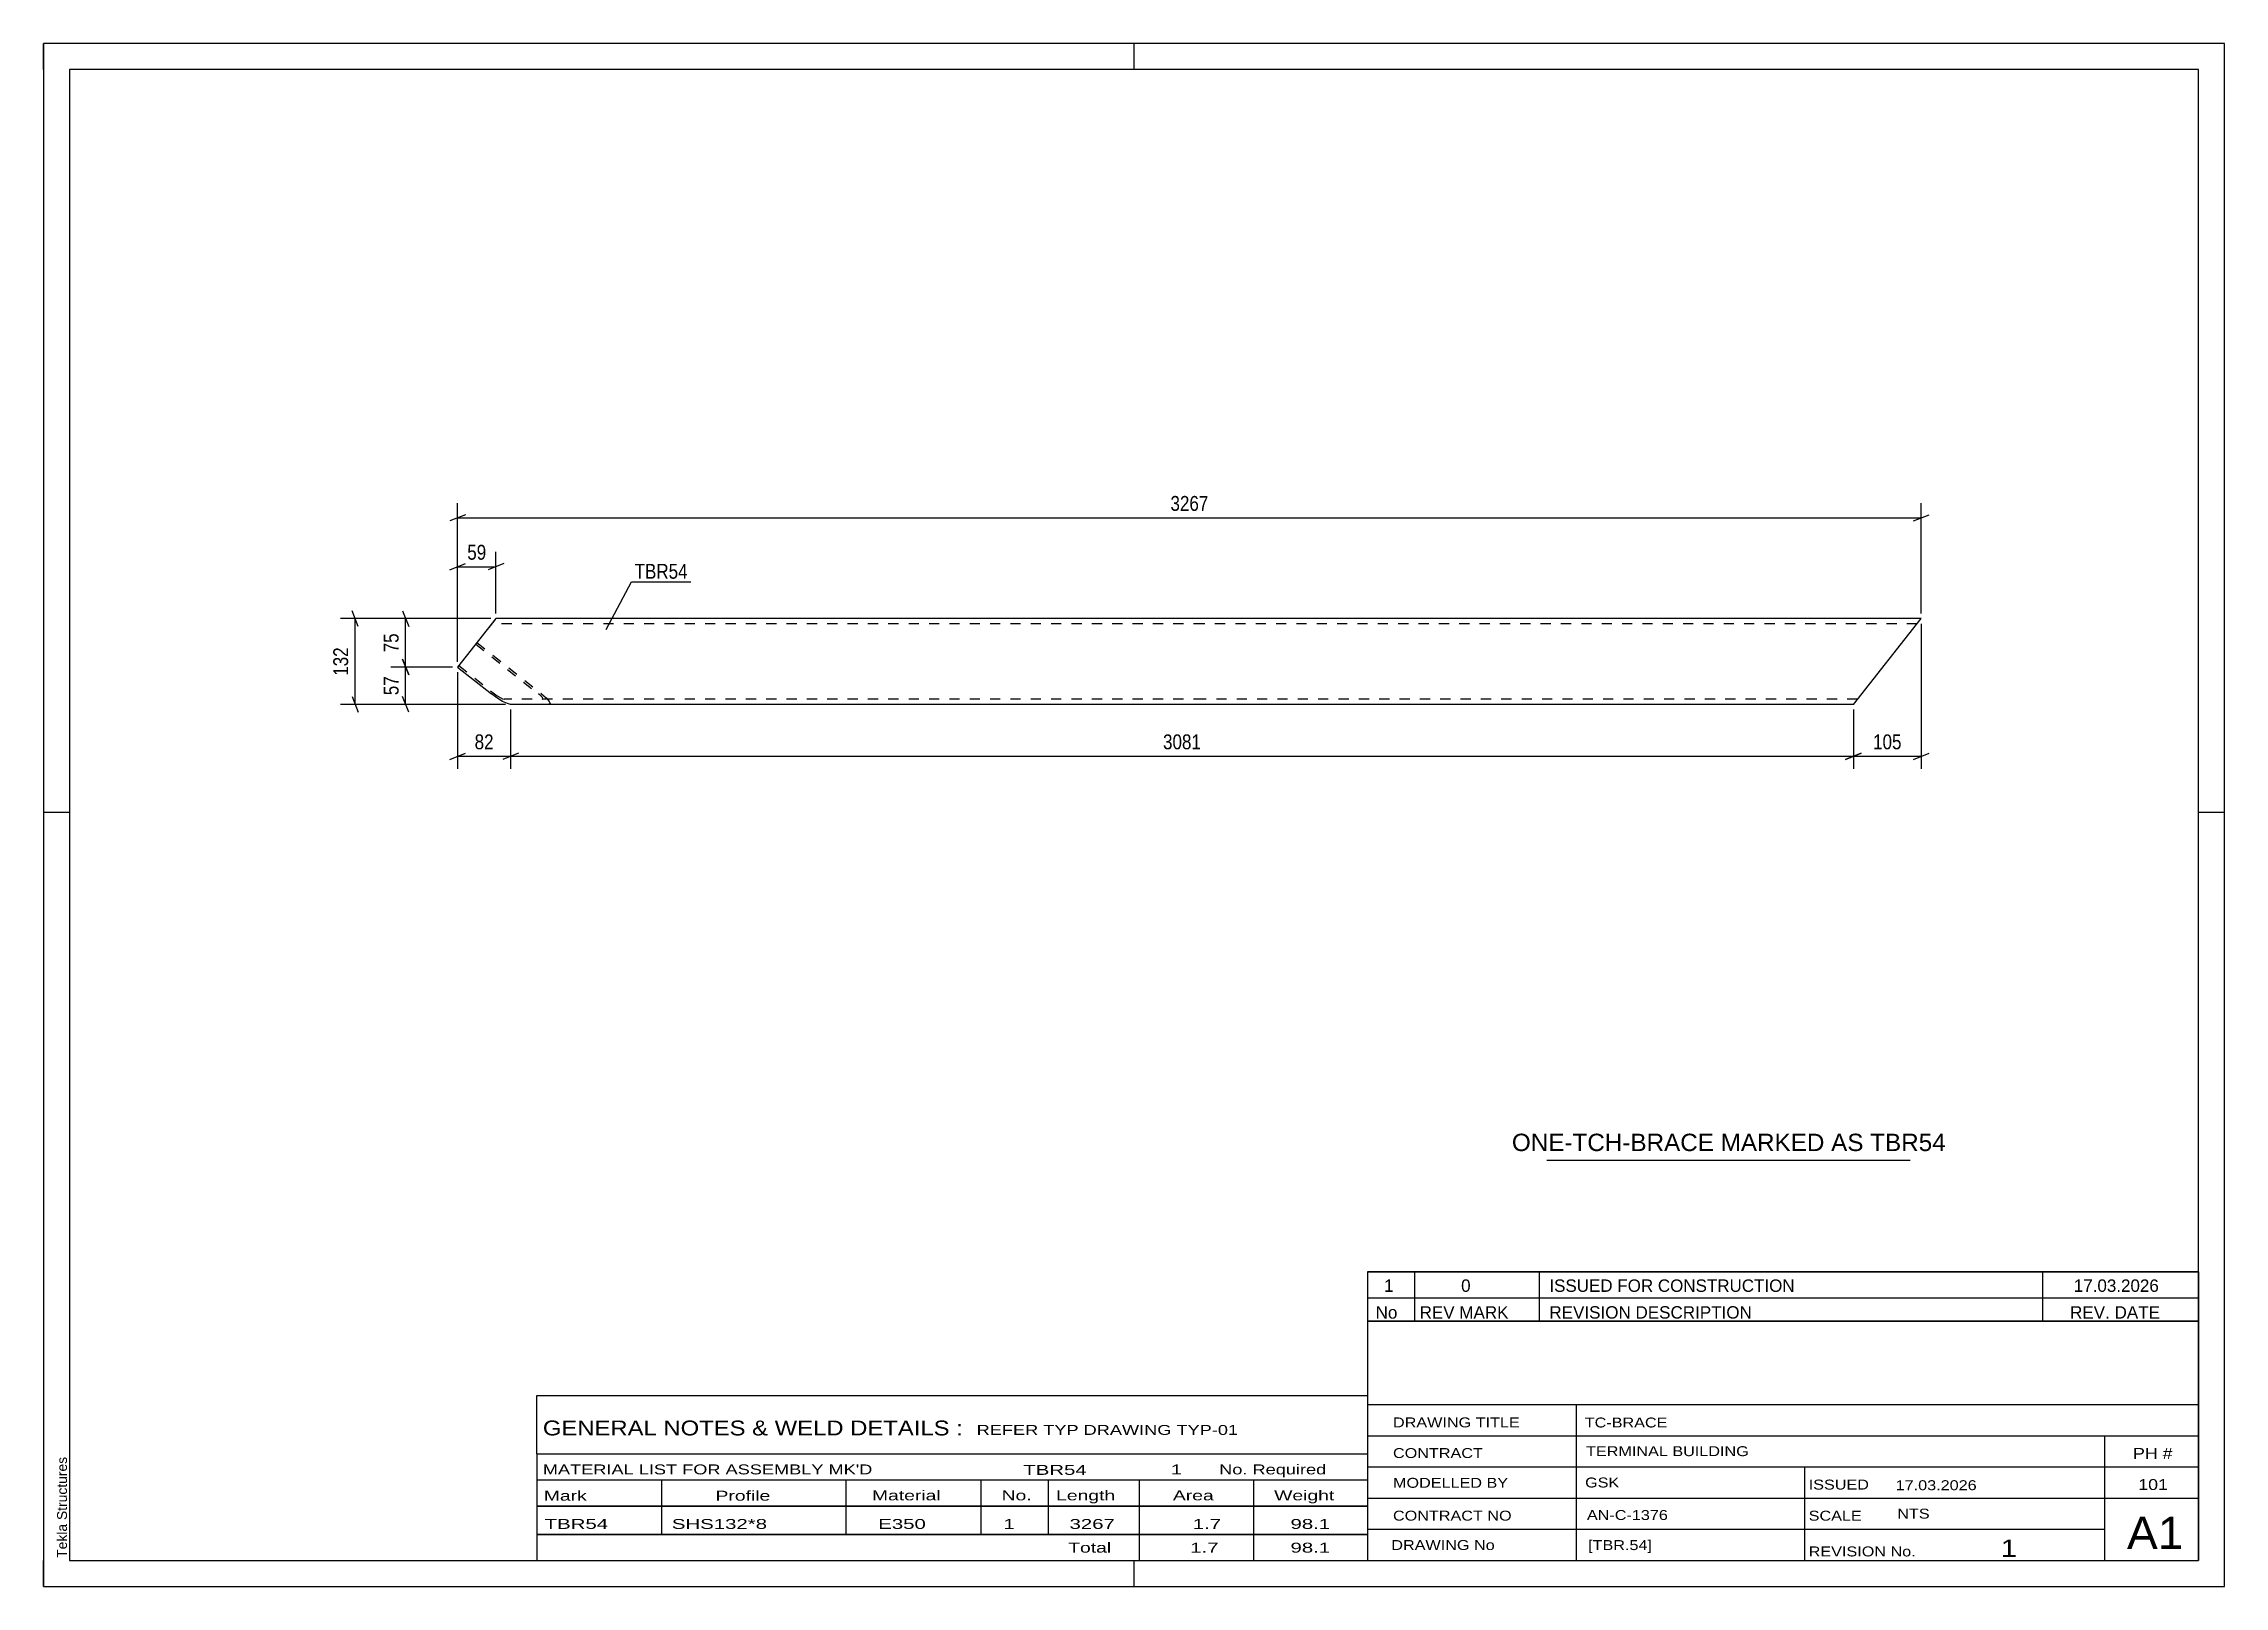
# Paper-space layout 'Layout1' of a CAD drawing. Header units: millimetres. Extents: x 0 to 420, y 0 to 297.
# The model-space entities are those that its viewports show. They can reach past a viewport. Long polylines and large blocks are cut down to what shows.
import ezdxf

# ---------------------------------------------------------------- set-up
doc = ezdxf.new("R2010")
doc.units = ezdxf.units.MM
doc.linetypes.add('DXK_LINE_DOT2', pattern=[3.9198, 1.9599, -1.9599])
doc.layers.add('Viewport layer', color=7, linetype='Continuous', plot=False)
doc.styles.add('Arial', font='ARIAL.TTF', dxfattribs={"height": 0.2})
doc.styles.add('Arial Narrow', font='ARIALN.TTF', dxfattribs={"height": 0.2})

# ---------------------------------------------------------------- blocks, each defined once
blk = doc.blocks.new('Unknown-580580558-1339')
at = {"color": 5, "linetype": 'Continuous'}
for p, q in [((420, 297), (0, 297)), ((0, 297), (0, 0)), ((0, 292), (0, 297)), ((210, 292), (210, 297)), ((420, 0), (420, 297)), ((415, 292), (5, 292)), ((5, 292), (5, 5)), ((415, 5), (415, 292)), ((5, 149), (0, 149)), ((420, 149), (415, 149)), ((0, 0), (0, 5)), ((5, 5), (415, 5)), ((210, 0), (210, 5)), ((0, 0), (420, 0))]:
    blk.add_line(p, q, dxfattribs=at)
at = {"color": 174, "linetype": 'Continuous', "style": 'Arial'}
blk.add_text('Tekla Structures', height=1.9102, rotation=90, dxfattribs=at).set_placement((4.5, 5.5))
blk = doc.blocks.new('Part-580580558-1250 - 1164')
at = {"color": 2, "linetype": 'Continuous'}
for p, q in [((87.11, 186.3), (79.72, 176.98)), ((223.44, 186.3), (87.11, 186.3)), ((361.62, 186.3), (223.54, 186.3)), ((348.54, 169.8), (361.62, 186.3)), ((79.72, 176.98), (86.25, 171.8)), ((87.31, 171.03), (86.25, 171.8)), ((88.38, 170.38), (87.31, 171.03)), ((89.31, 169.95), (88.38, 170.38)), ((89.95, 169.8), (89.31, 169.95)), ((223.44, 169.8), (89.95, 169.8)), ((348.54, 169.8), (223.54, 169.8))]:
    blk.add_line(p, q, dxfattribs=at)
at = {"color": 7, "linetype": 'DXK_LINE_DOT2'}
for p, q in [((86.99, 186.14), (85.53, 184.3)), ((223.44, 185.3), (86.32, 185.3)), ((360.83, 185.3), (223.54, 185.3)), ((83.23, 181.4), (95.33, 171.8)), ((83.45, 181.68), (95.92, 171.8)), ((79.95, 177.26), (86.84, 171.8)), ((86.84, 171.8), (87.37, 171.41)), ((87.37, 171.41), (87.9, 171.09)), ((87.9, 171.09), (88.37, 170.87)), ((88.37, 170.87), (88.69, 170.8)), ((223.44, 170.8), (88.69, 170.8)), ((95.77, 171.41), (95.33, 171.8)), ((96.05, 171.09), (95.77, 171.41)), ((95.92, 171.8), (96.8, 171.03)), ((96.01, 170.8), (96.14, 170.87)), ((96.14, 170.87), (96.05, 171.09)), ((96.8, 171.03), (97.36, 170.38)), ((97.53, 169.95), (97.27, 169.8)), ((97.36, 170.38), (97.53, 169.95)), ((349.34, 170.8), (223.54, 170.8))]:
    blk.add_line(p, q, dxfattribs=at)
blk = doc.blocks.new('StraightDimension-580580558-1935 - 1164')
at = {"color": 7, "linetype": 'Continuous'}
for p, q in [((79.72, 175.98), (79.72, 157.4)), ((89.95, 168.8), (89.95, 157.4)), ((78.22, 159.2), (81.22, 160.4)), ((79.72, 159.8), (89.95, 159.8)), ((91.45, 160.4), (88.45, 159.2))]:
    blk.add_line(p, q, dxfattribs=at)
at = {"color": 0}
blk.add_wipeout([(87.26, 160.55), (87.26, 164.75), (82.41, 164.75), (82.41, 160.55)], dxfattribs=at)
at = {"color": 3, "style": 'Arial Narrow'}
blk.add_text('82', height=2.863, dxfattribs=at).set_placement((83.01, 161.15))
blk = doc.blocks.new('StraightDimension-580580558-1934 - 1164')
at = {"color": 7, "linetype": 'Continuous'}
for p, q in [((89.95, 168.8), (89.95, 157.4)), ((348.54, 168.8), (348.54, 157.4)), ((91.45, 160.4), (88.45, 159.2)), ((89.95, 159.8), (348.54, 159.8)), ((347.04, 159.2), (350.04, 160.4))]:
    blk.add_line(p, q, dxfattribs=at)
at = {"color": 0}
blk.add_wipeout([(223.5, 160.55), (223.5, 164.75), (214.99, 164.75), (214.99, 160.55)], dxfattribs=at)
at = {"color": 3, "style": 'Arial Narrow'}
blk.add_text('3081', height=2.863, dxfattribs=at).set_placement((215.59, 161.15))
blk = doc.blocks.new('StraightDimension-580580558-1933 - 1164')
at = {"color": 7, "linetype": 'Continuous'}
for p, q in [((361.62, 185.3), (361.62, 157.4)), ((348.54, 168.8), (348.54, 157.4)), ((350.04, 160.4), (347.04, 159.2)), ((348.54, 159.8), (361.62, 159.8)), ((360.12, 159.2), (363.12, 160.4))]:
    blk.add_line(p, q, dxfattribs=at)
at = {"color": 0}
blk.add_wipeout([(358.43, 160.55), (358.43, 164.75), (351.74, 164.75), (351.74, 160.55)], dxfattribs=at)
at = {"color": 3, "style": 'Arial Narrow'}
blk.add_text('105', height=2.863, dxfattribs=at).set_placement((352.34, 161.15))
blk = doc.blocks.new('StraightDimension-580580558-2154 - 1164')
at = {"color": 7, "linetype": 'Continuous'}
for p, q in [((79.72, 177.98), (79.72, 199.15)), ((87.11, 187.3), (87.11, 199.15)), ((78.22, 195.7), (81.22, 196.9)), ((79.72, 196.3), (87.11, 196.3)), ((88.61, 196.9), (85.61, 195.7))]:
    blk.add_line(p, q, dxfattribs=at)
at = {"color": 0}
blk.add_wipeout([(85.85, 197.05), (85.85, 201.25), (80.99, 201.25), (80.99, 197.05)], dxfattribs=at)
at = {"color": 3, "style": 'Arial Narrow'}
blk.add_text('59', height=2.863, dxfattribs=at).set_placement((81.59, 197.65))
blk = doc.blocks.new('StraightDimension-580580558-2170 - 1164')
at = {"color": 7, "linetype": 'Continuous'}
for p, q in [((81.22, 206.3), (78.22, 205.1)), ((79.72, 177.98), (79.72, 208.55)), ((360.12, 205.1), (363.12, 206.3)), ((361.62, 187.3), (361.62, 208.55)), ((79.72, 205.7), (361.62, 205.7))]:
    blk.add_line(p, q, dxfattribs=at)
at = {"color": 0}
blk.add_wipeout([(224.93, 206.45), (224.93, 210.65), (216.42, 210.65), (216.42, 206.45)], dxfattribs=at)
at = {"color": 3, "style": 'Arial Narrow'}
blk.add_text('3267', height=2.863, dxfattribs=at).set_placement((217.02, 207.05))
blk = doc.blocks.new('StraightDimension-580580558-2182 - 1164')
at = {"color": 7, "linetype": 'Continuous'}
for p, q in [((86.11, 186.3), (66.87, 186.3)), ((69.12, 187.8), (70.32, 184.8)), ((69.72, 176.98), (69.72, 186.3)), ((78.72, 176.98), (66.87, 176.98)), ((70.32, 175.48), (69.12, 178.48))]:
    blk.add_line(p, q, dxfattribs=at)
at = {"color": 0}
blk.add_wipeout([(68.97, 184.06), (64.77, 184.06), (64.77, 179.21), (68.97, 179.21)], dxfattribs=at)
at = {"color": 3, "style": 'Arial Narrow'}
blk.add_text('75', height=2.863, rotation=90.0002, dxfattribs=at).set_placement((68.37, 179.81))
blk = doc.blocks.new('StraightDimension-580580558-2183 - 1164')
at = {"color": 7, "linetype": 'Continuous'}
for p, q in [((78.72, 176.98), (66.87, 176.98)), ((69.12, 178.48), (70.32, 175.48)), ((69.72, 169.8), (69.72, 176.98)), ((88.95, 169.8), (66.87, 169.8)), ((70.32, 168.3), (69.12, 171.3))]:
    blk.add_line(p, q, dxfattribs=at)
at = {"color": 0}
blk.add_wipeout([(68.97, 175.81), (64.77, 175.81), (64.77, 170.96), (68.97, 170.96)], dxfattribs=at)
at = {"color": 3, "style": 'Arial Narrow'}
blk.add_text('57', height=2.863, rotation=90.0002, dxfattribs=at).set_placement((68.37, 171.56))
blk = doc.blocks.new('StraightDimension-580580558-2206 - 1164')
at = {"color": 7, "linetype": 'Continuous'}
for p, q in [((86.11, 186.3), (57.15, 186.3)), ((60.6, 184.8), (59.4, 187.8)), ((60, 169.8), (60, 186.3)), ((88.95, 169.8), (57.15, 169.8)), ((59.4, 171.3), (60.6, 168.3))]:
    blk.add_line(p, q, dxfattribs=at)
at = {"color": 0}
blk.add_wipeout([(59.25, 181.39), (55.05, 181.39), (55.05, 174.7), (59.25, 174.7)], dxfattribs=at)
at = {"color": 3, "style": 'Arial Narrow'}
blk.add_text('132', height=2.863, rotation=90.0002, dxfattribs=at).set_placement((58.65, 175.3))
blk = doc.blocks.new('Unknown-580580558-2257')
at = {"color": 7, "linetype": 'Continuous'}
for p, q in [((255, 51.05), (255, 5)), ((255, 51.05), (415, 51.05)), ((415, 51), (415, 5)), ((255, 35), (415, 35)), ((295.14, 35), (295.14, 5)), ((255, 29), (415, 29)), ((397, 5.05), (397, 29.05)), ((255, 23), (415, 23)), ((339.14, 23), (339.14, 5)), ((255, 17), (415, 17)), ((255, 11), (397, 11)), ((255, 5), (415, 5))]:
    blk.add_line(p, q, dxfattribs=at)
at = {"color": 7, "style": 'Arial Narrow'}
for s, height, width, p in [('DRAWING TITLE', 1.9089, 1.425378, (259.88, 30.61)), ('TC-BRACE', 1.909, 1.425378, (296.81, 30.59)), ('CONTRACT', 1.909, 1.425378, (259.88, 24.71)), ('TERMINAL BUILDING', 1.9089, 1.425378, (297.06, 25.07)), ('MODELLED BY', 1.9089, 1.425378, (259.88, 18.98)), ('GSK', 1.909, 1.425378, (296.88, 19.04)), ('ISSUED', 1.909, 1.425378, (339.94, 18.64)), ('17.03.2026', 1.909, 1.425378, (356.69, 18.52)), ('CONTRACT NO', 1.9089, 1.425378, (259.88, 12.66)), ('AN-C-1376', 1.909, 1.425378, (297.23, 12.78)), ('SCALE', 1.909, 1.425378, (339.94, 12.65)), ('A1', 6.204, 1.25, (401.24, 7.2)), ('DRAWING No', 1.909, 1.425378, (259.56, 7)), ('[TBR.54]', 1.909, 1.425378, (297.46, 6.99)), ('1', 3.34, 1.5, (376.91, 5.68)), ('REVISION No.', 1.9089, 1.425378, (339.94, 5.77))]:
    blk.add_text(s, height=height, dxfattribs=dict(at, width=width)).set_placement(p)
at = {"color": 7, "linetype": 'Continuous', "style": 'Arial Narrow'}
for s, height, width, p in [('PH #', 2.1, 1.42538, (402.4, 24.55)), ('101', 2.1, 1.42538, (403.41, 18.55)), ('NTS', 1.909, 1.425378, (357, 13.05))]:
    blk.add_text(s, height=height, dxfattribs=dict(at, width=width)).set_placement(p)
blk = doc.blocks.new('Unknown-580580558-2258')
at = {"color": 7, "linetype": 'Continuous'}
for p, q in [((255, 60.55), (415, 60.55)), ((415, 60.55), (255, 60.55)), ((255, 60.55), (255, 55.55)), ((264, 60.55), (264, 55.55)), ((288, 60.55), (288, 55.55)), ((385, 60.55), (385, 55.55)), ((415, 60.55), (415, 55.55)), ((255, 55.55), (415, 55.55)), ((255, 55.55), (255, 51.05)), ((255, 55.55), (415, 55.55)), ((264, 55.55), (264, 51.05)), ((288, 55.55), (288, 51.05)), ((385, 55.55), (385, 51.05)), ((415, 55.55), (415, 51.05)), ((415, 51.05), (255, 51.05))]:
    blk.add_line(p, q, dxfattribs=at)
at = {"color": 7, "linetype": 'Continuous', "style": 'Arial Narrow'}
for s, height, width, p in [('1', 2.39, 1.196471, (258.16, 56.7)), ('0', 2.39, 1.196471, (273, 56.7)), ('ISSUED FOR CONSTRUCTION', 2.3861, 1.196471, (290, 56.7)), ('17.03.2026', 2.386, 1.196471, (391, 56.7)), ('No', 2.386, 1.2, (256.54, 51.55)), ('REV MARK', 2.386, 1.2, (265, 51.55)), ('REVISION DESCRIPTION', 2.3861, 1.2, (290, 51.55)), ('REV. DATE', 2.386, 1.2, (390.28, 51.55))]:
    blk.add_text(s, height=height, dxfattribs=dict(at, width=width)).set_placement(p)
blk = doc.blocks.new('Unknown-580580558-2259')
at = {"color": 7, "linetype": 'Continuous'}
for p, q in [((95, 36.75), (255, 36.75)), ((95, 25.5), (95, 36.75)), ((255, 36.75), (255, 25.5)), ((95, 25.5), (255, 25.5)), ((95, 25.5), (95, 20.5)), ((255, 25.5), (255, 20.5)), ((95, 20.5), (255, 20.5)), ((95, 20.5), (95, 15.5)), ((119, 20.5), (119, 15.5)), ((154.5, 20.5), (154.5, 15.5)), ((180.5, 20.5), (180.5, 15.5)), ((193.5, 20.5), (193.5, 15.5)), ((211, 20.5), (211, 15.5)), ((233, 20.5), (233, 15.5)), ((255, 20.5), (255, 15.5)), ((95, 15.5), (255, 15.5)), ((95, 15.45), (95, 10.05)), ((95, 15.45), (255, 15.45)), ((119, 15.5), (119, 10)), ((154.5, 15.5), (154.5, 10)), ((180.5, 15.5), (180.5, 10)), ((193.5, 15.5), (193.5, 10)), ((211, 15.5), (211, 10)), ((233, 15.5), (233, 10)), ((255, 15.45), (255, 10.05)), ((95, 10.05), (255, 10.05)), ((95, 10), (255, 10)), ((95, 10), (95, 5)), ((211, 10), (211, 5)), ((233, 10), (233, 5)), ((255, 10), (255, 5)), ((95, 5), (255, 5))]:
    blk.add_line(p, q, dxfattribs=at)
at = {"color": 7, "style": 'Arial Narrow'}
for s, height, width, p in [('GENERAL NOTES & WELD DETAILS :', 2.8633, 1.4, (96.15, 29.06)), ('REFER TYP DRAWING TYP-01', 1.9089, 1.6, (179.7, 29.16)), ("MATERIAL LIST FOR ASSEMBLY MK'D", 1.9089, 1.6, (96.15, 21.56)), ('TBR54', 1.909, 1.794707, (188.68, 21.47)), ('1', 1.91, 1.794707, (217.08, 21.56)), ('No. Required', 1.9089, 1.6, (226.41, 21.56)), ('Mark', 1.909, 1.7, (96.34, 16.5)), ('Profile', 1.909, 1.7, (129.41, 16.5)), ('Material', 1.909, 1.7, (159.54, 16.56)), ('No.', 1.909, 1.7, (184.5, 16.56)), ('Length', 1.909, 1.7, (195, 16.56)), ('Area', 1.909, 1.7, (217.5, 16.56)), ('Weight', 1.909, 1.7, (237, 16.56))]:
    blk.add_text(s, height=height, dxfattribs=dict(at, width=width)).set_placement(p)
at = {"color": 7, "linetype": 'Continuous', "style": 'Arial Narrow'}
for s, height, width, p in [('TBR54', 1.909, 1.794707, (96.5, 11.06)), ('SHS132*8', 1.909, 1.794707, (121, 11.06)), ('E350', 1.909, 1.794707, (160.74, 11.06)), ('1', 1.91, 1.794707, (184.86, 11.06)), ('3267', 1.909, 1.794707, (197.58, 11.06)), ('1.7', 1.909, 1.794707, (221.32, 11.06)), ('98.1', 1.909, 1.794707, (240.14, 11.06)), ('Total', 1.909, 1.7, (197.33, 6.5)), ('1.7', 1.909, 1.794707, (220.83, 6.5)), ('98.1', 1.909, 1.794707, (240.14, 6.5))]:
    blk.add_text(s, height=height, dxfattribs=dict(at, width=width)).set_placement(p)
blk = doc.blocks.new('Unknown-580580558-2260')
at = {"color": 7, "linetype": 'Continuous'}
blk.add_line((289.5, 82.05), (359.5, 82.05), dxfattribs=at)
at = {"color": 7, "style": 'Arial'}
blk.add_text('ONE-TCH-BRACE MARKED AS TBR54', height=3.3428, dxfattribs=at).set_placement((282.78, 83.8))
blk = doc.blocks.new('Mark-580580558-1300 - 1164')
at = {"color": 0}
blk.add_wipeout([(124.05, 193.99), (124.05, 196.99), (113.82, 196.99), (113.82, 193.99)], dxfattribs=at)
blk.add_wipeout([(124.05, 193.99), (124.05, 196.99), (113.82, 196.99), (113.82, 193.99)], dxfattribs=at)
at = {"color": 30, "linetype": 'Continuous'}
for p, q in [((108.36, 184.19), (113.22, 193.39)), ((113.22, 193.39), (124.65, 193.39))]:
    blk.add_line(p, q, dxfattribs=at)
at = {"color": 3, "style": 'Arial Narrow'}
blk.add_text('TBR54', height=2.863, dxfattribs=at).set_placement((113.82, 193.99))

msp = doc.modelspace()

# ---------------------------------------------------------------- block references
for name in ['Unknown-580580558-1339', 'Part-580580558-1250 - 1164', 'Unknown-580580558-2260', 'Unknown-580580558-2258', 'Unknown-580580558-2257', 'Unknown-580580558-2259']:
    msp.add_blockref(name, (0, 0))

# ---------------------------------------------------------------- next in the draw order: block references
msp.add_blockref('StraightDimension-580580558-1935 - 1164', (0, 0))

# ---------------------------------------------------------------- next in the draw order: block references
for name in ['StraightDimension-580580558-2154 - 1164', 'StraightDimension-580580558-1934 - 1164']:
    msp.add_blockref(name, (0, 0))

# ---------------------------------------------------------------- next in the draw order: block references
msp.add_blockref('StraightDimension-580580558-1933 - 1164', (0, 0))

# ---------------------------------------------------------------- next in the draw order: block references
msp.add_blockref('StraightDimension-580580558-2170 - 1164', (0, 0))

# ---------------------------------------------------------------- next in the draw order: block references
for name in ['Mark-580580558-1300 - 1164', 'StraightDimension-580580558-2182 - 1164']:
    msp.add_blockref(name, (0, 0))

# ---------------------------------------------------------------- next in the draw order: block references
msp.add_blockref('StraightDimension-580580558-2183 - 1164', (0, 0))

# ---------------------------------------------------------------- next in the draw order: block references
msp.add_blockref('StraightDimension-580580558-2206 - 1164', (0, 0))

psp = doc.layouts.get("Layout1")

# ---------------------------------------------------------------- viewports
at = {"layer": 'Viewport layer', "view_target_point": (210, 148.5)}
psp.add_viewport(center=(210, 148.5), size=(420, 297), view_center_point=(0, 0), view_height=297, dxfattribs=at)

doc.saveas('drawing.dxf')
